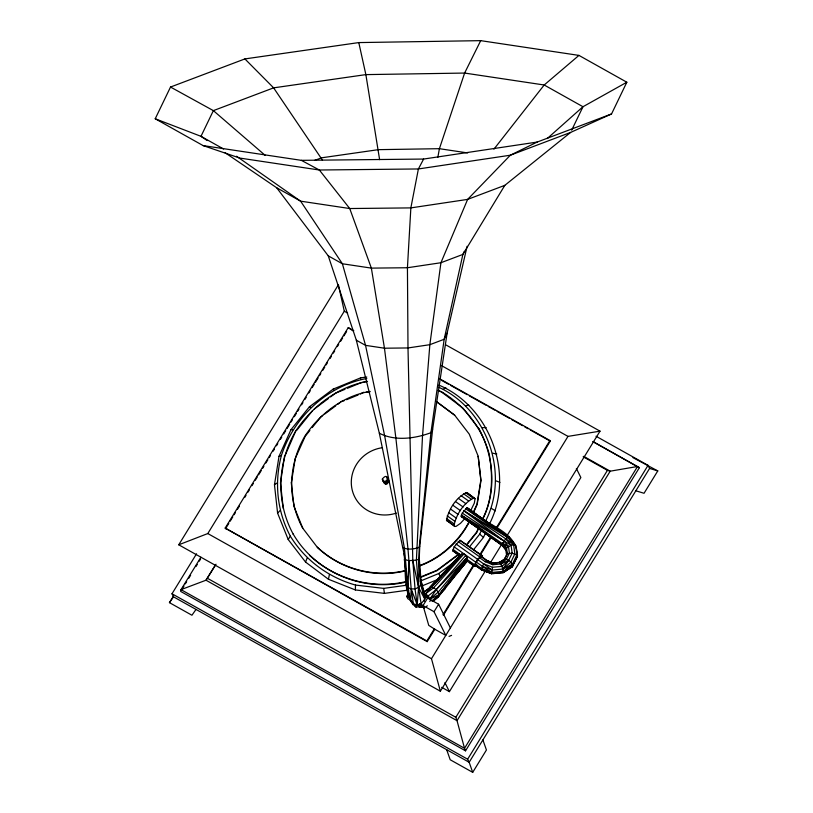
<?xml version="1.0" encoding="UTF-8"?>
<svg xmlns="http://www.w3.org/2000/svg" width="813" height="813" viewBox="0 0 813 813"><rect width="100%" height="100%" fill="white"/><g stroke="black" fill="none" stroke-linecap="round" stroke-linejoin="round"><path stroke-width="1.22" d="M464.375 251.308L462.871 254.428L444.172 339.275L430.931 432.699L419.223 547.301L418.563 587.393L417.211 604.821L415.982 606.925C400.575 592.779 407.862 566.163 402.689 547.474L379.346 433.238L356.328 340.2L328.259 255.851L276.664 187.752L224.825 152.529M408.848 590.004L384.458 593.378L355.372 589.943L355.484 585.055C328.422 577.413 305.027 560.177 290.322 536.133C277.121 511.347 274.144 482.516 281.42 455.443C293.849 417.15 326.999 385.941 366.795 378.462M420.799 579.578L424.935 595.258L424.325 601.305M360.626 379.315L360.667 377.842L366.775 376.998M203.118 145.598L239.774 158.068L319.346 170.008L418.39 168.962L510.351 155.212L570.594 132.428L611.539 113.952L626.833 82.225L578.947 55.396L480.707 40.65L358.787 42.581L244.896 58.922L170.517 87.042L155.222 118.769L203.118 145.598L301.359 160.344L319.346 170.008L349.732 208.535L371.368 268.117L384.458 348.208L395.86 437.943L407.984 548.978L408.939 560.685L407.984 587.504L410.606 601.122L415.982 606.925L424.498 606.996M406.703 582.199L406.348 585.055L410.606 601.122L413.36 603.815L417.211 604.821L421.114 603.774L424.833 599.161L421.144 582.047L419.244 558.216L419.772 546.153L432.658 429.112L447.109 333.167L467.099 246.298M459.752 555.34L454.833 551.844L460.178 556.173L452.871 550.98L454.142 546.844L459.955 540.299L482.505 555.787L482.394 557.362M477.211 565.187L475.422 566.478L474.457 566.305L474.558 564.73L477.617 559.314L481.53 555.625L482.505 555.787M493.044 573.49L502.708 572.565L512.18 566.803L517.454 556.366L515.422 544.923L511.062 545.208L461.317 515.178L501.865 544.873L506.377 550.482L501.865 544.873L461.195 516.448L462.302 513.105L467.058 507.729C481.631 524.243 517.82 529.537 517.454 556.366L512.18 566.803L503.318 572.637L491.713 573.744L481.255 569.679L475.178 565.36L476.215 561.976L480.31 556.996M492.475 567.25L491.713 573.744L481.255 569.679L483.654 563.805L492.475 567.25L502.068 566.336L508.664 560.381L512.149 553.114L511.062 545.208L505.696 538.775L463.888 510.777L503.847 540.909L508.481 546.427L509.395 553.064L506.469 559.171L500.991 563.958L492.871 564.73L485.249 561.732L479.518 557.657L481.784 556.742L487.322 560.665L493.288 563.053L501.499 562.068M355.372 589.943L328.452 579.263L305.546 562.057L288.198 539.507L277.599 513.145L274.469 484.772L279.011 456.317L290.942 429.711L309.428 406.785L333.208 389.092L360.667 377.842M407.526 581.732C363.919 592.545 315.952 573.074 293.198 534.08L293.371 534.415C275.648 502.322 277.121 462.312 295.78 430.951C312.344 406.236 337.893 386.642 367.527 381.358M283.28 508.45L280.475 483.003L284.58 455.941M293.828 506.052L302.751 528.216C286.999 499.548 288.432 463.857 305.058 435.88C319.997 413.624 343.086 395.911 369.854 391.399M291.572 481.357L295.21 458.613L305.241 436.246L309.895 430.463M382.354 479.04C390.453 468.461 389.529 494.619 382.354 479.04L383.746 482.465M382.425 479.69C383.309 483.237 389.031 480.879 387.191 477.729M472.983 513.064L476.997 504.121L480.818 480.188L478.186 456.317L481.001 480.554L477.18 504.487L473.664 512.312M482.211 519.649C492.963 499.538 493.074 475.757 489.141 453.776C481.774 427.689 464.609 405.575 441.368 391.683L437.922 390.311M482.881 518.857C496.834 490.818 493.593 456.672 479.355 429.355L479.182 429.02M485.259 521.804C510.015 474.192 487.424 409.63 438.796 387.283M489.68 523.572C514.822 473.949 490.178 406.693 438.918 385.118M437.841 157.346L439.406 148.688L464.619 73.058L480.707 40.65M328.452 579.263L329.377 574.7M433.116 601.366L438.573 596.651L439.071 594.73L466.947 557.677L465.778 555.411L463.877 554.06L460.412 554.69L429.447 587.901L423.461 592.22M465.229 518.145L460.473 523.338L456.113 526.357L454.731 526.458L446.489 520.249C448.603 509.253 456.408 496.997 466.814 492.526L475.046 498.735L474.335 503.115L471.001 509.914M454.731 526.458L454.01 525.574C456.113 514.568 463.928 502.322 474.325 497.851M476.215 561.976L482.221 566.234L492.078 570.076L502.952 569.039L510.818 562.261L514.863 553.826L513.603 544.659L508.775 536.915L505.696 538.775L501.865 544.873L461.195 516.448M456.042 574.517L467.221 561.173L466.947 557.677L436.225 589.618L428.227 595.888L424.579 595.238L423.929 593.531M305.546 562.057L307.151 558.013M285.251 455.138L295.78 430.951M418.715 565.858C440.138 558.389 458.329 541.854 468.969 522.017M418.898 566.224C440.626 558.551 459.304 541.732 469.66 521.265M466.347 544.873L476.611 532.149L478.644 527.607M466.52 545.208L476.774 532.485L478.806 527.942M469.599 546.712L479.731 534.141L481.743 529.649M473.451 549.862L483.461 537.444L485.534 532.82M502.708 572.565L512.353 564.303L516.804 555.025L512.149 553.114L507.332 553.704L504.141 559.781L507.332 553.704L506.54 547.982L504.944 545.442L461.317 515.178M447.109 333.167L444.172 339.275L429.853 344.692L407.994 347.954L384.458 348.208L365.545 345.362L356.328 340.2M571.671 130.192L582.982 106.737L626.833 82.225M432.658 429.112L430.931 432.699C414.935 438.674 394.925 441.327 379.346 433.238M419.772 546.153L419.223 547.301C414.102 549.222 407.689 550.066 402.689 547.474M611.539 113.952L537.159 142.072L423.624 159.053L418.39 168.962L410.86 207.894L407.435 267.741L407.994 347.954L412.811 560.645L418.563 587.393L424.833 599.161L420.799 584.903L418.756 559.222L419.244 558.216M511.062 545.208L506.54 547.982L505.767 549.466L506.509 554.842M570.594 132.428L504.822 185.344L462.871 254.428L440.931 262.731L407.435 267.741L371.368 268.117L342.385 263.768L328.259 255.851M178.738 544.801L338.401 284.753L344.295 311.216L207.793 533.552L178.738 544.801L440.361 691.202L600.024 431.154L445.473 344.671M482.892 739.921L486.438 749.993L472.709 772.35L469.162 762.279L173.525 596.844L172 593.775L196.543 553.795M196.024 609.435L191.939 615.238L169.45 602.646L173.372 596.254M200.892 557.24L181.014 589.638L180.679 591.427L465.534 750.836L639.374 467.699L593.246 441.693M181.34 590.35L183.992 586.021M185.323 583.866L186.655 581.702M188.636 578.46L190.628 575.218M195.943 566.57L197.264 564.415M199.256 561.173L200.587 559.009M427.618 598.073L423.034 605.543L428.746 625.37L434.803 629.242L427.191 641.63L225.171 528.094L348.249 327.629L353.787 330.728M225.506 528.775L228.809 523.379M230.14 521.224L232.782 516.916M234.103 514.761L235.435 512.607M237.416 509.375L239.398 506.133M244.693 497.515L246.014 495.361M248.006 492.129L249.327 489.975M251.969 485.656L253.3 483.501M255.282 480.27L257.264 477.038M258.595 474.883L261.237 470.575M262.558 468.42L263.89 466.256M265.871 463.024L267.853 459.792M269.174 457.638L270.505 455.483M273.148 451.174L274.469 449.02M276.461 445.778L277.782 443.624M280.424 439.315L281.755 437.16M283.737 433.929L285.719 430.697M287.05 428.532L289.692 424.223M291.013 422.069L292.334 419.915M294.326 416.683L296.308 413.451M297.629 411.297L298.96 409.132M301.603 404.823L302.924 402.669M304.916 399.437L306.237 397.283M308.879 392.974L310.21 390.819M312.192 387.577L314.174 384.346M315.495 382.191L318.147 377.882M319.468 375.728L320.789 373.574M322.781 370.332L324.763 367.1M326.084 364.946L327.405 362.791M330.058 358.482L331.379 356.328M333.371 353.096L334.692 350.931M337.334 346.623L338.655 344.468M340.647 341.236L342.629 338.005M343.95 335.85L346.602 331.531M215.303 565.096L206.014 580.208L181.014 589.638L464.528 748.295L465.534 750.836M583.145 456.774L607.433 470.361L610.197 471.184L637.555 466.489L464.528 748.295L457.018 720.674L206.014 580.208L216.014 564.252M411.266 600.675L407.862 598.775L406.683 596.396L408.644 593.195M426.205 607.321L427.211 605.675M429.782 601.488L430.788 599.852M434.803 629.242L445.798 635.4L434.03 611.701L438.624 604.232L424.345 596.244M427.191 641.63L426.855 640.959L434.467 628.571M443.034 614.608L473.573 564.862M479.548 555.127L490.839 536.743M495.493 529.172L549.934 440.494L439.122 378.472M443.37 615.289L473.908 565.543M480.554 554.72L491.174 537.423M496.489 528.765L550.269 441.164L549.934 440.494M440.361 691.202L431.479 658.723L485.595 570.574M490.91 561.925L501.55 544.608M506.865 535.95L567.992 436.388L600.024 431.154M441.672 687.331L449.406 691.65L580.868 477.536L576.387 468.512M583.663 456.337L610.197 471.184L457.018 720.674L455.829 717.29L607.433 470.361M648.052 465.351L649.577 468.43L469.162 762.279L467.638 759.21L648.052 465.351L596.01 436.235M632.941 457.617L657.778 470.92L644.048 493.278L635.847 490.788M288.198 539.507L290.322 536.133M425.687 597.545L424.579 595.238L429.894 599.059L436.225 589.618L465.778 555.411M169.45 602.646L173.525 596.844M476.936 560.787L477.77 559.618L492.078 570.076M493.938 149.155L544.192 84.999L578.947 55.396M432.618 601.396L438.573 596.651L467.424 560.614L439.071 594.73L432.963 600.949M296.735 430.311L312.517 410.738M312.233 427.567L320.779 416.967L322.781 415.473M455.239 561.813L456.825 559.903M466.947 557.677L438.207 592.159L429.894 599.059L428.227 595.888L425.412 593.897L461.723 553.958L429.447 587.901L431.164 587.159L463.877 554.06L433.644 587.789L425.412 593.897M439.254 594.537L440.859 592.626M442.455 590.716L454.437 576.427M432.313 586.163L433.99 584.344M453.288 563.379L456.642 559.73M277.599 513.145L280.048 510.564M429.447 587.901L450.402 566.082M452.14 564.263L456.51 559.72M432.943 600.898L445.27 588.602M547.261 138.525L582.982 106.737L544.192 84.999L464.619 73.058L365.87 74.613L273.615 87.855L213.372 110.629L200.984 136.33L207.203 140.558M431.784 600.99L439.071 594.73L467.129 559.456L474.558 564.73M485.249 561.732L487.322 560.665M314.326 409L328.543 398.421M330.566 396.917L335.647 393.136L345.027 389.295M324.783 413.99L335.779 405.809M337.781 404.315L339.783 402.831M420.494 577.027L436.906 570.299L458.227 554.436M420.656 577.372L437.069 570.645L459.416 554.019M420.199 581.143L438.735 573.541L456.784 560.106M424.203 592.169L431.164 587.159C435.057 587.667 438.248 590.949 439.071 594.73L429.894 599.059M274.469 484.772L277.009 483.044M423.36 592.453L431.164 587.159M499.406 562.474L504.812 558.948C508.471 559.334 511.905 562.433 512.851 565.97L503.318 572.637L502.068 566.336L499.406 562.474L503.196 560.32M537.159 142.072L510.351 155.212L467.627 199.398L440.931 262.731L429.853 344.692L422.516 435.88L416.398 560.106L418.563 587.393L421.114 603.774M422.486 589.1L423.603 592.667L421.144 582.047L420.799 584.903C418.146 589.1 412.089 590.167 407.984 587.504L404.315 559.374L408.939 560.685L411.165 588.897L417.211 604.821L419.782 607.24L422.425 606.02M443.339 389.081L445.941 387.903M436.855 597.392L438.573 596.651M508.694 568.257L512.18 566.803M347.375 388.329L361.439 382.567L365.189 382.049M344.245 400.667L340.606 401.713M346.562 399.722L358.106 394.986M360.413 394.041L363.696 392.252M421.734 586.041L438.908 579.008M449.05 636.396L451.581 635.37M314.529 160.466L321.501 157.824L378.441 149.653L439.406 148.688L467.648 152.935M504.822 185.344L467.627 199.398L410.86 207.894L349.732 208.535L300.607 201.167L276.664 187.752M418.756 559.222L416.398 560.106L408.939 560.685M279.011 456.317L281.42 455.443M419.782 607.24L421.571 606.844M465.564 405.768L468.857 405.108M366.348 392.273L370.037 391.764M404.813 570.99C373.99 578.439 340.586 569.212 317.517 547.545L317.334 547.19C340.708 569.232 374.671 578.124 405.86 570.462M309.662 555.604L309.499 555.259C335.027 579.181 371.948 589.71 406.114 581.569M355.484 585.055L383.695 588.388L407.15 585.147M475.27 564.07L481.347 568.389L491.804 572.454L503.41 571.346L512.353 564.303L502.952 569.039L508.664 560.381L500.991 563.958L504.812 558.948L500.025 562.545L493.166 563.196L486.591 560.584L480.981 556.6M447.211 521.133L448.603 521.042M290.942 429.711L292.985 429.64M301.359 160.344L423.624 159.053M482.394 427.638L486.204 427.658M481.255 569.679L491.845 573.602L488.643 571.732M422.089 605.451L417.211 604.821L415.036 588.856L412.811 560.645M505.696 538.775L513.603 544.659L507.505 537.312L467.058 507.729L509.182 537.678L515.422 544.923M452.871 550.98L453.847 551.143M475.178 565.36L481.987 569.771M492.678 453.207L496.804 454.02M649.577 468.43L657.778 470.92M155.222 118.769L200.984 136.33L223.605 149.013M495.717 480.737L499.934 482.394M438.085 390.657L441.54 392.018L463.054 408.177L479.355 429.355M309.428 406.785L310.922 407.394M465.077 518.714L461.967 516.56L502.271 545.635L505.767 549.466L502.444 543.145L508.481 546.427M170.517 87.042L213.372 110.629L265.14 155.334M592.819 441.642L639.374 467.699M344.295 311.216L347.618 313.066M441.744 365.748L567.992 436.388M353.015 330.779L348.249 327.629M441.672 380.393L448.319 384.112M450.534 385.352L467.16 394.661M469.375 395.901L486.001 405.199M488.217 406.439L494.863 410.159M497.078 411.398L509.273 418.217M511.489 419.457L522.566 425.666M524.781 426.906L528.104 428.766M530.33 430.006L550.269 441.164M406.683 596.396L409.955 598.226M419.762 603.713L434.03 611.701M419.508 605.289L423.624 607.596M225.171 528.094L426.855 640.959M207.793 533.552L431.479 658.723M207.406 578.277L455.829 717.29M172 593.775L467.638 759.21M472.709 772.35L450.209 759.759L446.662 749.698M236.542 156.248L300.607 201.167L342.385 263.768L365.545 345.362L384.752 436.276L404.427 548.45L407.984 587.504L406.348 585.055L408.36 590.807M463.888 510.777L507.505 537.312L465.625 508.806M491.296 508.338L495.381 510.849M482.221 566.234L491.804 572.454M462.302 513.105L503.847 540.909M478.064 516.245L480.137 517.678M486.367 521.956L501.916 532.678M503.999 534.111L509.182 537.678L512.983 542.261M467.16 520.147L482.759 530.899M488.989 535.198L491.072 536.631M475.046 498.735L466.814 492.526M465.422 492.627L472.942 497.952M463.461 493.684L470.981 499.009M461.062 495.645L468.573 500.971M458.38 498.369L465.9 503.694M455.615 501.662L463.125 506.987M452.943 505.31L460.453 510.635M450.544 509.07L458.054 514.395M448.583 512.668L456.103 517.993M447.201 515.869L454.721 521.194M446.489 518.46L454 523.785M446.489 520.249L454.01 525.574M467.058 507.729L509.182 537.678L508.775 536.915M459.955 540.299L481.53 555.625M458.166 541.59L479.741 556.915M456.032 543.978L477.617 559.314M454.142 546.844L475.717 562.169M452.983 549.405L460.412 554.69M467.221 561.173L474.457 566.305M436.429 401.48L454.68 415.189L469.274 434.152L478.369 456.682M436.611 401.846L454.68 415.189M387.354 478.999L388.268 479.904M479.731 534.141L483.461 537.444M244.896 58.922L273.615 87.855L322.466 160.151M502.444 543.145L506.54 547.982M413.36 603.815L415.982 606.925M514.497 544.1L516.021 545.93M302.751 528.216L317.517 547.545M333.208 389.092L333.991 390.23M424.884 595.075L425.392 595.899M438.735 573.541L440.697 577.169M504.111 546.285L506.377 550.482M424.051 593.531L424.935 595.258M386.795 477.221L388.695 480.879L388.451 480.27M387.506 478.989L388.766 481.52M387.405 479.64L388.665 482.17M387.13 480.239L388.208 482.414M386.714 480.768L387.791 482.942M386.165 481.174L387.242 483.349M385.535 481.428L386.612 483.603M384.874 481.52L385.951 483.694M384.203 481.438L385.464 483.979M383.594 481.194L384.854 483.735M383.065 480.808L384.325 483.349M438.624 604.232L450.382 627.931M423.034 605.543L424.416 608.398M444.924 682.625L449.406 691.65M291.196 482.19L293.879 505.158M424.579 595.238L425.575 597.535M412.923 604.75L411.429 601.305L410.606 601.122L411.165 588.897L413.37 603.856M420.626 583.165L421.744 586.722M358.787 42.581L365.87 74.613L379.62 159.653M383.695 588.388L384.458 593.378M419.945 573.409L420.463 577.108M506.529 551.62L506.845 553.907M404.173 553.551L404.488 555.96M404.996 560.879L405.291 564.639M405.799 570.909L406.094 574.669M396.358 513.084A35.01 33.506 -26.4 0 1 352.019 489.213A35.01 33.506 -26.4 0 1 382.313 447.719M493.166 563.196L492.871 564.73L486.591 560.584L493.166 563.196M473.471 565.086L469.558 562.301L473.451 565.065"/></g></svg>
